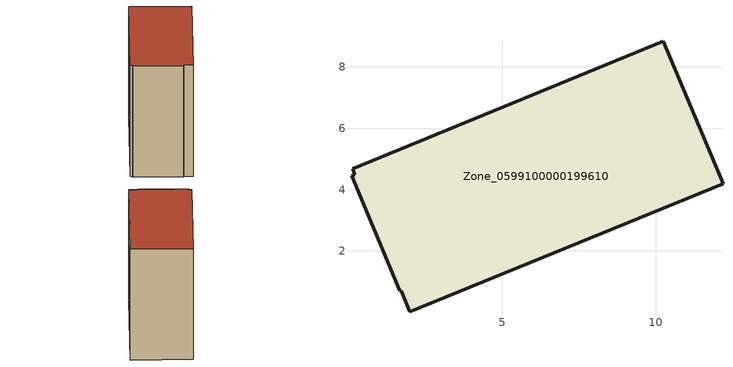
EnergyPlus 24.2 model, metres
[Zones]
Zone_0599100000199610
 floor ground (C_G): 0.11,4.69 10.24,8.84 12.18,4.19 1.98,0.02 1.7,0.71 1.65,0.7 0.08,4.45 0.2,4.48 z0.69
 wall outside (C_F): 10.24,8.84 0.11,4.69 0.2,4.48 0.08,4.45 1.65,0.7 1.7,0.71 1.98,0.02 12.18,4.19 10.24,8.84 z0.69:10.49
 roof outside (C_R): 1.7,0.71 1.98,0.02 12.18,4.19 10.24,8.84 0.11,4.69 0.2,4.48 0.08,4.45 1.65,0.7 z10.49
[BUILDING]
Pand.0599100000199610: North Axis=0; Terrain=City; Loads Convergence Tolerance Value=0.04; Temperature Convergence Tolerance Value=0.4; Solar Distribution=FullExterior; Maximum Number of Warmup Days=25; Minimum Number of Warmup Days=1
[Site:Location]
Rotterdam.The.Hague.AP_ZH_NLD Design_Conditions: Latitude=51.96; Longitude=4.45; Time Zone=1; Elevation=-4.5
[SITE:GROUNDTEMPERATURE:BUILDINGSURFACE]
18, 18, 18, 18, 18, 18, 18, 18, 18, 18, 18, 18
[MATERIAL] Thermal Absorptance=0.9; Solar Absorptance=0.7; Visible Absorptance=0.7
Name | Roughness | Thickness | Conductivity | Density | Specific Heat
G.TI.1946 | MediumSmooth | 0.15 | 1 | 540 | 1210
F.TI.1946 | Rough | 0.3 | 0.857143 | 1920 | 840
R.TI.1946 | MediumRough | 0.2 | 0.1 | 1500 | 1000
[CONSTRUCTION]
C_G: G.TI.1946
C_F: F.TI.1946
C_R: R.TI.1946
[ZONE]
Zone_0599100000199610: Type=1; Multiplier=1; Ceiling Height=Autocalculate; Volume=Autocalculate; Floor Area=autocalculate; Part of Total Floor Area=Yes
[ZONEINFILTRATION:DESIGNFLOWRATE]
Infil_Zone_0599100000199610: Zone or ZoneList or Space or SpaceList=Zone_0599100000199610; Schedule=AlwaysOn; Design Flow Rate Calculation Method=Flow/Area; Flow Rate per Floor Area=0.003; Constant Term Coefficient=1; Temperature Term Coefficient=0; Velocity Term Coefficient=0; Velocity Squared Term Coefficient=0
[HVACTEMPLATE:ZONE:IDEALLOADSAIRSYSTEM]
Zone_0599100000199610: Maximum Heating Supply Air Temperature=50; Minimum Cooling Supply Air Temperature=13; Maximum Heating Supply Air Humidity Ratio=0.0156; Minimum Cooling Supply Air Humidity Ratio=0.0077; Heating Limit=NoLimit; Cooling Limit=NoLimit; Dehumidification Control Type=ConstantSensibleHeatRatio; Cooling Sensible Heat Ratio=0.7; Dehumidification Setpoint=60; Humidification Control Type=None; Humidification Setpoint=30; Outdoor Air Method=None; Outdoor Air Flow Rate per Person=0.00944; Outdoor Air Flow Rate per Zone Floor Area=0; Outdoor Air Flow Rate per Zone=0; Demand Controlled Ventilation Type=None; Outdoor Air Economizer Type=NoEconomizer; Heat Recovery Type=None; Sensible Heat Recovery Effectiveness=0.7; Latent Heat Recovery Effectiveness=0.65
[ZONECONTROL:THERMOSTAT]
ThermostatControl_Zone_0599100000199610: Zone or ZoneList=Zone_0599100000199610; Control Type Schedule=DualSetpointControlType; Control 1=Thermostat_Zone_0599100000199610; Temperature Difference Between Cutout And Setpoint=0
[THERMOSTATSETPOINT:DUALSETPOINT]
Thermostat_Zone_0599100000199610: Heating Setpoint Temperature Schedule=HeatingSetpoint_Zone_0599100000199610; Cooling Setpoint Temperature Schedule=CoolingSetpoint_Zone_0599100000199610
[SCHEDULE:COMPACT]
HeatingSetpoint_Zone_0599100000199610: Through: 12/31, For: AllDays, Until: 24:00, 21
CoolingSetpoint_Zone_0599100000199610: Through: 12/31, For: AllDays, Until: 24:00, 24
DualSetpointControlType: Through: 12/31, For: AllDays, Until: 24:00, 4
AlwaysOn: Through: 12/31, For: AllDays, Until: 24:00, 1
